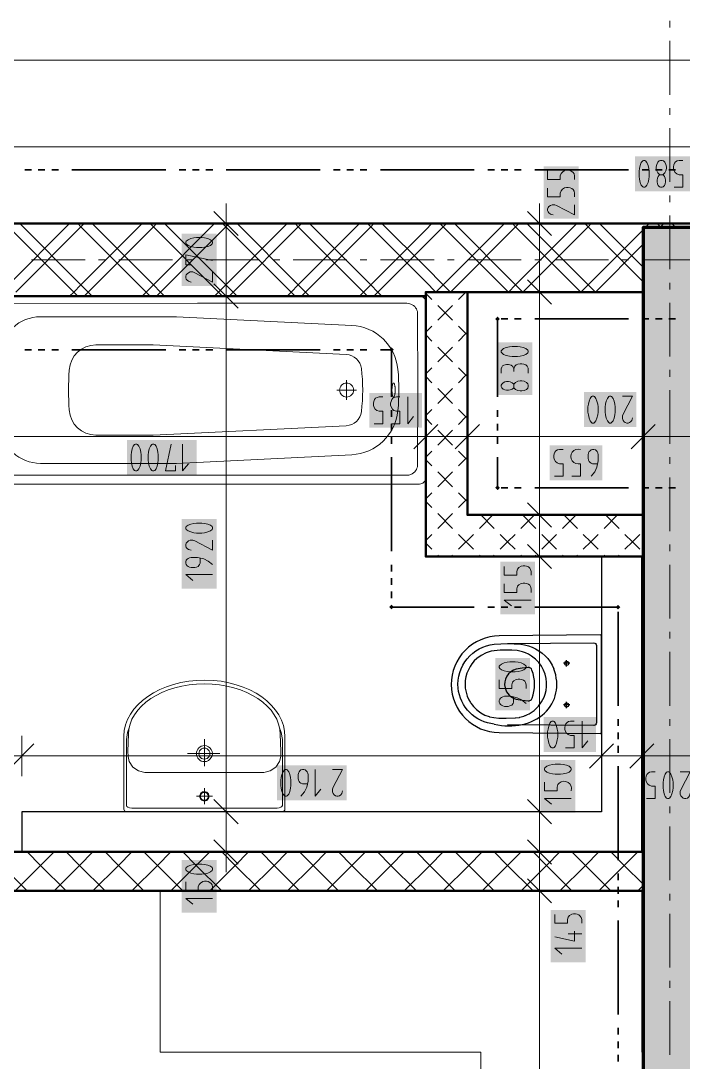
# Model space of a CAD drawing. Header units: millimetres. Extents: x 0 to 594, y 0 to 420.
# Drawn here: x 326.07 to 351.37, y 196.32 to 236.06 of the extents above; entities that cross this region are included whole.
import ezdxf

# ---------------------------------------------------------------- set-up
doc = ezdxf.new("R2010")
doc.units = ezdxf.units.MM
doc.header["$LTSCALE"] = 8
for name, color, linetype in [('PDF_Instalacni prizdivka do 1m', 7, 'Continuous'), ('PDF_Koty delkove', 7, 'Continuous'), ('PDF_Kuchyne', 7, 'Continuous'), ('PDF_Osy hlavni', 7, 'Continuous'), ('PDF_Pozarni useky', 7, 'Continuous'), ('PDF_Pricky CP', 7, 'Continuous'), ('PDF_Pricky zdene', 7, 'Continuous'), ('PDF_Sanita', 7, 'Continuous'), ('PDF_Steny akusticke', 7, 'Continuous'), ('PDF_Steny obvodove nosne', 7, 'Continuous')]:
    doc.layers.add(name, color=color, linetype=linetype)

msp = doc.modelspace()

# ---------------------------------------------------------------- linework, layer by layer
at = {"layer": 'PDF_Instalacni prizdivka do 1m', "lineweight": 25}
msp.add_lwpolyline([(326.109, 204.34), (349.786, 204.34), (349.786, 204.34), (349.786, 215.615), (348.249, 215.615), (348.249, 205.878), (326.109, 205.878)], close=True, dxfattribs=at)
at = {"layer": 'PDF_Koty delkove', "lineweight": 18}
for points in [[(510.402, 234.562), (490.697, 234.562), (470.838, 234.562), (469.351, 234.562), (157.447, 234.562)], [(544.944, 231.246), (533.362, 231.246), (510.402, 231.246), (501.792, 231.246), (492.153, 231.246), (492.136, 231.246), (487.237, 231.246), (481.087, 231.246), (470.838, 231.246), (469.351, 231.246), (434.86, 231.246), (428.813, 231.246), (416.513, 231.246), (405.084, 231.246), (397.192, 231.246), (389.71, 231.246), (312.015, 231.246), (304.533, 231.246), (293.412, 231.246), (290.798, 231.246), (281.778, 231.246)], [(350.615, 230.716), (350.56, 230.734), (350.506, 230.734), (350.451, 230.716), (350.396, 230.665), (350.356, 230.579), (350.342, 230.494)], [(350.342, 230.494), (350.342, 230.425), (350.356, 230.34), (350.396, 230.255), (350.451, 230.204), (350.478, 230.186), (350.588, 230.186), (350.615, 230.204), (350.67, 230.255), (350.712, 230.34), (350.725, 230.425), (350.725, 230.494), (350.712, 230.579), (350.67, 230.665), (350.615, 230.716)], [(351.026, 229.709), (351.355, 229.709), (351.355, 230.186), (351.217, 230.186), (351.122, 230.221), (351.067, 230.272), (351.013, 230.358), (350.999, 230.425), (350.999, 230.494), (351.013, 230.563), (351.04, 230.63), (351.081, 230.681), (351.135, 230.716), (351.217, 230.734), (351.355, 230.734)], [(346.192, 230.331), (346.192, 230.002), (346.67, 230.002), (346.67, 230.139), (346.705, 230.234), (346.756, 230.289), (346.841, 230.344), (346.909, 230.358), (346.977, 230.358), (347.046, 230.344), (347.114, 230.317), (347.165, 230.276), (347.2, 230.221), (347.217, 230.139), (347.217, 230.002)], [(350.588, 230.186), (350.615, 230.169), (350.657, 230.118), (350.684, 230.05), (350.698, 229.981), (350.698, 229.913), (350.684, 229.845), (350.657, 229.776), (350.601, 229.725), (350.56, 229.709), (350.506, 229.709), (350.465, 229.725), (350.41, 229.776), (350.383, 229.845), (350.369, 229.913), (350.369, 229.981), (350.383, 230.05), (350.41, 230.118), (350.451, 230.169), (350.478, 230.186)], [(346.192, 229.673), (346.192, 229.345), (346.67, 229.345), (346.67, 229.482), (346.705, 229.577), (346.756, 229.632), (346.841, 229.687), (346.909, 229.701), (346.977, 229.701), (347.046, 229.687), (347.114, 229.66), (347.165, 229.618), (347.2, 229.564), (347.217, 229.482), (347.217, 229.345)], [(333.907, 228.325), (333.907, 229.094)], [(345.88, 228.325), (345.88, 229.094)], [(347.217, 229.044), (347.217, 228.66), (346.534, 229.016), (346.465, 229.044), (346.362, 229.044), (346.295, 229.016), (346.243, 228.975), (346.209, 228.934), (346.192, 228.879), (346.192, 228.825), (346.209, 228.77), (346.243, 228.729), (346.295, 228.688), (346.396, 228.66)], [(334.369, 227.864), (333.446, 228.786)], [(346.341, 227.864), (345.419, 228.786)], [(334.676, 228.325), (333.907, 228.325), (333.139, 228.325)], [(333.907, 204.34), (333.907, 205.878), (333.907, 225.557), (333.907, 228.325)], [(346.649, 228.325), (345.88, 228.325), (345.111, 228.325)], [(345.88, 160.974), (345.88, 202.854), (345.88, 204.34), (345.88, 205.878), (345.88, 215.615), (345.88, 217.204), (345.88, 225.711), (345.88, 228.325)], [(332.984, 227.79), (332.779, 227.79), (332.677, 227.776), (332.558, 227.749), (332.455, 227.708), (332.386, 227.654), (332.37, 227.626), (332.37, 227.572), (332.386, 227.544), (332.455, 227.49), (332.558, 227.448), (332.677, 227.421), (332.779, 227.407), (332.984, 227.407), (333.086, 227.421), (333.206, 227.448), (333.309, 227.49), (333.378, 227.544), (333.395, 227.572), (333.395, 227.626), (333.378, 227.654), (333.309, 227.708), (333.206, 227.749), (333.086, 227.776), (332.984, 227.79)], [(332.574, 226.75), (332.37, 226.75), (332.37, 227.133), (333.395, 226.915)], [(333.395, 226.476), (333.395, 226.092), (332.711, 226.449), (332.643, 226.476), (332.54, 226.476), (332.472, 226.449), (332.421, 226.408), (332.386, 226.367), (332.37, 226.312), (332.37, 226.258), (332.386, 226.203), (332.421, 226.161), (332.472, 226.12), (332.574, 226.092)], [(346.341, 225.25), (345.419, 226.172)], [(334.369, 225.096), (333.446, 226.019)], [(334.676, 225.557), (333.907, 225.557), (333.139, 225.557)], [(346.649, 225.711), (345.88, 225.711), (345.111, 225.711)], [(345.036, 223.633), (344.831, 223.633), (344.729, 223.619), (344.61, 223.592), (344.507, 223.551), (344.438, 223.496), (344.422, 223.468), (344.422, 223.414), (344.438, 223.386), (344.507, 223.332), (344.61, 223.291), (344.729, 223.263), (344.831, 223.249), (345.036, 223.249), (345.138, 223.263), (345.258, 223.291), (345.361, 223.332), (345.43, 223.386), (345.447, 223.414), (345.447, 223.468)], [(345.447, 223.468), (345.43, 223.496), (345.361, 223.551), (345.258, 223.592), (345.138, 223.619), (345.036, 223.633)], [(345.447, 222.62), (345.447, 222.811), (345.412, 222.88), (345.361, 222.935), (345.276, 222.962), (345.207, 222.976), (345.138, 222.976), (345.053, 222.962), (344.986, 222.935), (344.934, 222.88), (344.9, 222.784)], [(344.422, 222.62), (344.422, 222.784), (344.438, 222.839), (344.473, 222.894), (344.524, 222.921), (344.626, 222.949), (344.695, 222.949), (344.797, 222.921), (344.866, 222.866), (344.9, 222.784), (344.9, 222.675)], [(344.438, 222.059), (344.422, 222.1), (344.422, 222.154), (344.438, 222.195), (344.49, 222.25), (344.558, 222.278), (344.626, 222.292), (344.695, 222.292), (344.763, 222.278), (344.831, 222.25), (344.882, 222.209), (344.9, 222.182)], [(344.9, 222.072), (344.882, 222.045), (344.831, 222.004), (344.763, 221.977), (344.695, 221.963), (344.626, 221.963), (344.558, 221.977), (344.49, 222.004), (344.438, 222.059)], [(339.538, 221.467), (339.552, 221.535), (339.579, 221.603), (339.62, 221.654), (339.674, 221.689), (339.756, 221.706), (339.894, 221.706)], [(339.565, 220.681), (339.894, 220.681), (339.894, 221.159), (339.756, 221.159), (339.661, 221.194), (339.606, 221.245), (339.552, 221.33), (339.538, 221.398), (339.538, 221.467)], [(340.222, 220.681), (340.551, 220.681), (340.551, 221.159), (340.413, 221.159), (340.318, 221.194), (340.263, 221.245), (340.209, 221.33), (340.195, 221.398), (340.195, 221.467), (340.209, 221.535), (340.236, 221.603), (340.277, 221.654), (340.331, 221.689), (340.413, 221.706), (340.551, 221.706)], [(340.852, 221.706), (340.852, 220.681), (341.07, 220.954)], [(348.389, 221.325), (348.389, 221.12), (348.403, 221.018), (348.43, 220.899), (348.472, 220.796), (348.526, 220.727), (348.554, 220.711), (348.608, 220.711), (348.636, 220.727), (348.69, 220.796), (348.731, 220.899), (348.759, 221.018), (348.773, 221.12), (348.773, 221.325), (348.759, 221.427), (348.731, 221.547), (348.69, 221.65), (348.636, 221.719), (348.608, 221.736), (348.554, 221.736), (348.526, 221.719), (348.472, 221.65), (348.43, 221.547)], [(348.43, 221.547), (348.403, 221.427), (348.389, 221.325)], [(349.046, 221.736), (349.43, 221.736), (349.074, 221.052), (349.046, 220.984), (349.046, 220.881), (349.074, 220.813), (349.115, 220.762), (349.156, 220.727), (349.211, 220.711), (349.265, 220.711), (349.32, 220.727), (349.361, 220.762), (349.402, 220.813), (349.43, 220.915)], [(341.996, 220.655), (341.074, 219.732)], [(341.535, 220.962), (341.535, 220.193), (341.535, 219.425)], [(343.585, 220.655), (342.662, 219.732)], [(343.124, 220.962), (343.124, 220.193), (343.124, 219.425)], [(350.299, 220.655), (349.376, 219.732)], [(349.837, 220.962), (349.837, 220.193), (349.837, 219.425)], [(386.942, 220.193), (383.497, 220.193), (377.615, 220.193), (377.612, 220.193), (375.857, 220.193), (371.028, 220.193), (360.19, 220.193), (358.601, 220.193), (351.888, 220.193), (349.837, 220.193), (343.124, 220.193), (341.535, 220.193), (324.11, 220.193), (314.783, 220.193), (313.655, 220.193)], [(330.621, 219.72), (330.58, 219.822), (330.526, 219.891), (330.498, 219.908), (330.444, 219.908), (330.416, 219.891), (330.361, 219.822), (330.32, 219.72), (330.293, 219.6), (330.279, 219.497)], [(331.977, 219.087), (331.977, 218.883), (331.593, 218.883), (331.812, 219.908)], [(332.25, 219.908), (332.25, 218.883), (332.469, 219.156)], [(330.279, 219.497), (330.279, 219.292), (330.293, 219.191), (330.32, 219.071), (330.361, 218.968), (330.416, 218.9), (330.444, 218.883), (330.498, 218.883), (330.526, 218.9), (330.58, 218.968), (330.621, 219.071), (330.649, 219.191), (330.663, 219.292), (330.663, 219.497), (330.649, 219.6), (330.621, 219.72)], [(346.454, 218.683), (346.783, 218.683), (346.783, 219.16), (346.646, 219.16), (346.551, 219.195), (346.496, 219.246), (346.441, 219.331), (346.427, 219.399), (346.427, 219.468), (346.441, 219.536), (346.468, 219.604), (346.51, 219.655), (346.564, 219.69), (346.646, 219.707), (346.783, 219.707)], [(348.097, 219.16), (347.906, 219.16), (347.851, 219.178), (347.81, 219.211), (347.783, 219.246), (347.755, 219.296), (347.741, 219.365), (347.741, 219.501), (347.755, 219.57), (347.783, 219.621), (347.81, 219.655), (347.851, 219.69), (347.906, 219.707), (347.96, 219.707), (348.015, 219.69), (348.056, 219.655), (348.083, 219.621), (348.111, 219.57), (348.125, 219.501), (348.125, 219.263), (348.07, 219.024), (347.988, 218.853), (347.851, 218.683)], [(346.341, 216.742), (345.419, 217.665)], [(346.649, 217.204), (345.88, 217.204), (345.111, 217.204)], [(332.984, 216.895), (332.779, 216.895), (332.677, 216.881), (332.558, 216.854), (332.455, 216.813), (332.386, 216.759), (332.37, 216.731), (332.37, 216.677), (332.386, 216.649), (332.455, 216.594), (332.558, 216.553)], [(332.558, 216.553), (332.677, 216.525), (332.779, 216.511), (332.984, 216.511), (333.086, 216.525), (333.206, 216.553), (333.309, 216.594), (333.378, 216.649), (333.395, 216.677), (333.395, 216.731), (333.378, 216.759), (333.309, 216.813), (333.206, 216.854), (333.086, 216.881), (332.984, 216.895)], [(333.395, 216.238), (333.395, 215.854), (332.711, 216.211), (332.643, 216.238), (332.54, 216.238), (332.472, 216.211), (332.421, 216.17), (332.386, 216.129), (332.37, 216.074), (332.37, 216.019), (332.386, 215.964), (332.421, 215.923), (332.472, 215.882), (332.574, 215.854)], [(346.341, 215.154), (345.419, 216.076)], [(333.395, 215.307), (333.224, 215.445), (333.053, 215.527), (332.814, 215.581), (332.574, 215.581), (332.506, 215.567), (332.455, 215.54), (332.421, 215.513), (332.386, 215.472), (332.37, 215.417), (332.37, 215.362), (332.386, 215.307), (332.421, 215.266), (332.455, 215.239), (332.506, 215.211), (332.574, 215.197), (332.711, 215.197), (332.779, 215.211), (332.848, 215.239), (332.899, 215.307), (332.916, 215.362), (332.916, 215.554)], [(346.649, 215.615), (345.88, 215.615), (345.111, 215.615)], [(344.533, 215.233), (344.533, 214.905), (345.011, 214.905), (345.011, 215.042), (345.046, 215.137), (345.097, 215.192), (345.182, 215.246), (345.25, 215.26), (345.319, 215.26), (345.387, 215.246), (345.455, 215.219), (345.506, 215.178), (345.541, 215.124), (345.558, 215.042), (345.558, 214.905)], [(333.395, 214.924), (332.37, 214.924), (332.643, 214.705)], [(344.533, 214.576), (344.533, 214.247), (345.011, 214.247), (345.011, 214.385), (345.046, 214.48), (345.097, 214.535), (345.182, 214.589)], [(345.182, 214.589), (345.25, 214.603), (345.319, 214.603), (345.387, 214.589), (345.455, 214.562), (345.506, 214.521), (345.541, 214.467), (345.558, 214.385), (345.558, 214.247)], [(345.558, 213.946), (344.533, 213.946), (344.806, 213.728)], [(344.342, 210.911), (344.342, 210.583), (344.82, 210.583), (344.82, 210.72), (344.855, 210.815), (344.906, 210.87), (344.991, 210.924), (345.059, 210.938), (345.128, 210.938), (345.196, 210.924), (345.264, 210.897), (345.315, 210.856), (345.35, 210.802), (345.367, 210.72), (345.367, 210.583)], [(345.367, 210.008), (345.196, 210.145), (345.025, 210.227), (344.786, 210.281), (344.546, 210.281), (344.479, 210.267), (344.427, 210.24), (344.394, 210.213), (344.359, 210.172), (344.342, 210.117), (344.342, 210.063), (344.359, 210.008), (344.394, 209.967), (344.427, 209.939), (344.479, 209.912), (344.546, 209.898), (344.684, 209.898), (344.751, 209.912)], [(344.751, 209.912), (344.82, 209.939), (344.871, 210.008), (344.889, 210.063), (344.889, 210.254)], [(346.192, 208.925), (346.192, 208.72), (346.206, 208.618), (346.233, 208.499), (346.274, 208.396), (346.328, 208.327), (346.356, 208.311), (346.41, 208.311), (346.438, 208.327), (346.492, 208.396), (346.533, 208.499), (346.561, 208.618), (346.575, 208.72), (346.575, 208.925), (346.561, 209.027), (346.533, 209.147), (346.492, 209.25), (346.438, 209.319), (346.41, 209.336), (346.356, 209.336), (346.328, 209.319), (346.274, 209.25)], [(346.274, 209.25), (346.233, 209.147), (346.206, 209.027), (346.192, 208.925)], [(346.876, 208.311), (347.204, 208.311), (347.204, 208.789), (347.067, 208.789), (346.972, 208.823), (346.917, 208.875), (346.863, 208.96), (346.849, 209.027), (346.849, 209.096), (346.863, 209.165), (346.89, 209.232), (346.931, 209.284), (346.985, 209.319), (347.067, 209.336), (347.204, 209.336)], [(347.506, 209.336), (347.506, 208.311), (347.724, 208.584)], [(326.109, 208.773), (326.109, 208.004), (326.109, 207.235)], [(348.249, 208.773), (348.249, 208.004), (348.249, 207.235)], [(349.786, 208.773), (349.786, 208.004), (349.786, 207.235)], [(326.57, 208.465), (325.648, 207.543)], [(348.71, 208.465), (347.787, 207.543)], [(350.247, 208.465), (349.325, 207.543)], [(386.942, 208.004), (378.844, 208.004), (375.616, 208.004), (373.26, 208.004), (353.579, 208.004), (351.888, 208.004), (349.786, 208.004), (348.249, 208.004), (326.109, 208.004), (314.783, 208.004), (313.655, 208.004)], [(336.343, 206.654), (336.371, 206.774), (336.385, 206.875), (336.385, 207.08), (336.371, 207.183), (336.343, 207.303), (336.302, 207.405), (336.248, 207.474), (336.22, 207.491), (336.166, 207.491), (336.138, 207.474), (336.083, 207.405), (336.042, 207.303), (336.015, 207.183), (336.001, 207.08)], [(337.014, 206.944), (336.823, 206.944), (336.768, 206.961), (336.726, 206.995), (336.699, 207.03), (336.672, 207.08), (336.658, 207.149), (336.658, 207.285), (336.672, 207.354), (336.699, 207.405), (336.726, 207.439), (336.768, 207.474), (336.823, 207.491), (336.877, 207.491), (336.932, 207.474), (336.973, 207.439), (337, 207.405), (337.028, 207.354), (337.042, 207.285), (337.042, 207.047), (336.987, 206.808), (336.905, 206.637), (336.768, 206.466)], [(337.315, 207.491), (337.315, 206.466), (337.534, 206.739)], [(337.972, 207.491), (338.356, 207.491), (338, 206.808), (337.972, 206.739), (337.972, 206.637), (338, 206.569), (338.041, 206.518), (338.082, 206.483), (338.137, 206.466), (338.191, 206.466), (338.246, 206.483), (338.287, 206.518), (338.328, 206.569), (338.356, 206.67)], [(336.001, 207.08), (336.001, 206.875), (336.015, 206.774), (336.042, 206.654), (336.083, 206.551), (336.138, 206.483), (336.166, 206.466), (336.22, 206.466), (336.248, 206.483), (336.302, 206.551), (336.343, 206.654)], [(350.298, 206.377), (350.298, 206.855), (350.161, 206.855), (350.066, 206.89), (350.011, 206.941), (349.956, 207.026), (349.943, 207.094), (349.943, 207.162), (349.956, 207.231), (349.984, 207.299), (350.025, 207.35), (350.079, 207.385), (350.161, 207.402), (350.298, 207.402)], [(351.257, 207.402), (351.64, 207.402), (351.284, 206.718), (351.257, 206.65), (351.257, 206.547), (351.284, 206.48), (351.325, 206.428), (351.366, 206.393), (351.421, 206.377), (351.475, 206.377), (351.53, 206.393), (351.571, 206.428), (351.612, 206.48), (351.64, 206.581)], [(334.369, 205.416), (333.446, 206.339)], [(346.341, 205.416), (345.419, 206.339)], [(347.096, 206.377), (346.071, 206.377), (346.344, 206.159)], [(349.97, 206.377), (350.298, 206.377)], [(334.676, 205.878), (333.907, 205.878), (333.139, 205.878)], [(346.649, 205.878), (345.88, 205.878), (345.111, 205.878)], [(334.369, 203.879), (333.446, 204.801)], [(346.341, 203.879), (345.419, 204.801)], [(334.676, 204.34), (333.907, 204.34), (333.139, 204.34)], [(333.907, 204.34), (333.907, 203.571)], [(346.649, 204.34), (345.88, 204.34), (345.111, 204.34)], [(332.984, 203.879), (332.779, 203.879), (332.677, 203.865), (332.558, 203.838), (332.455, 203.797), (332.386, 203.743), (332.37, 203.715), (332.37, 203.661), (332.386, 203.633), (332.455, 203.579), (332.558, 203.537), (332.677, 203.51), (332.779, 203.496), (332.984, 203.496), (333.086, 203.51), (333.206, 203.537), (333.309, 203.579), (333.378, 203.633), (333.395, 203.661), (333.395, 203.715), (333.378, 203.743)], [(333.378, 203.743), (333.309, 203.797), (333.206, 203.838), (333.086, 203.865), (332.984, 203.879)], [(332.37, 203.195), (332.37, 202.866), (332.848, 202.866), (332.848, 203.004), (332.882, 203.099), (332.934, 203.154), (333.019, 203.208), (333.086, 203.222), (333.155, 203.222), (333.224, 203.208), (333.291, 203.181), (333.343, 203.14), (333.378, 203.086), (333.395, 203.004), (333.395, 202.866)], [(346.341, 202.393), (345.419, 203.315)], [(346.649, 202.854), (345.88, 202.854), (345.111, 202.854)], [(333.395, 202.565), (332.37, 202.565), (332.643, 202.347)], [(346.467, 201.951), (346.467, 201.623), (346.944, 201.623), (346.944, 201.76), (346.979, 201.855), (347.03, 201.91), (347.115, 201.964), (347.183, 201.978), (347.252, 201.978), (347.32, 201.964), (347.388, 201.937), (347.439, 201.896), (347.474, 201.842), (347.492, 201.76), (347.492, 201.623)], [(347.218, 201.321), (347.218, 200.938), (346.467, 201.103)], [(347.492, 201.212), (346.979, 201.212)], [(347.492, 200.664), (346.467, 200.664), (346.739, 200.446)]]:
    msp.add_lwpolyline(points, dxfattribs=at)
for points in [[(349.685, 230.323), (349.685, 230.118), (349.699, 230.016), (349.726, 229.896), (349.767, 229.794), (349.821, 229.725), (349.849, 229.709), (349.903, 229.709), (349.931, 229.725), (349.985, 229.794), (350.027, 229.896), (350.054, 230.016), (350.068, 230.118), (350.068, 230.323), (350.054, 230.425), (350.027, 230.545), (349.985, 230.648), (349.931, 230.716), (349.903, 230.734), (349.849, 230.734), (349.821, 230.716), (349.767, 230.648), (349.726, 230.545), (349.699, 230.425)], [(345.207, 222.319), (345.138, 222.319), (345.053, 222.305), (344.968, 222.264), (344.917, 222.209), (344.9, 222.182), (344.9, 222.072), (344.917, 222.045), (344.968, 221.99), (345.053, 221.949), (345.138, 221.935), (345.207, 221.935), (345.292, 221.949), (345.378, 221.99), (345.43, 222.045), (345.447, 222.1), (345.447, 222.154), (345.43, 222.209), (345.378, 222.264), (345.292, 222.305)], [(347.732, 221.325), (347.732, 221.12), (347.746, 221.018), (347.773, 220.899), (347.814, 220.796), (347.869, 220.727), (347.897, 220.711), (347.951, 220.711), (347.979, 220.727), (348.033, 220.796), (348.074, 220.899), (348.102, 221.018), (348.116, 221.12), (348.116, 221.325), (348.102, 221.427), (348.074, 221.547), (348.033, 221.65), (347.979, 221.719), (347.951, 221.736), (347.897, 221.736), (347.869, 221.719), (347.814, 221.65), (347.773, 221.547), (347.746, 221.427)], [(330.936, 219.497), (330.936, 219.292), (330.95, 219.191), (330.977, 219.071), (331.018, 218.968), (331.073, 218.9), (331.101, 218.883), (331.155, 218.883), (331.183, 218.9), (331.237, 218.968), (331.278, 219.071), (331.306, 219.191), (331.32, 219.292), (331.32, 219.497), (331.306, 219.6), (331.278, 219.72), (331.237, 219.822), (331.183, 219.891), (331.155, 219.908), (331.101, 219.908), (331.073, 219.891), (331.018, 219.822), (330.977, 219.72), (330.95, 219.6)], [(344.956, 211.595), (344.751, 211.595), (344.65, 211.581), (344.53, 211.554), (344.427, 211.513), (344.359, 211.459), (344.342, 211.431), (344.342, 211.377), (344.359, 211.349), (344.427, 211.295), (344.53, 211.254), (344.65, 211.226), (344.751, 211.212), (344.956, 211.212), (345.059, 211.226), (345.179, 211.254), (345.281, 211.295), (345.35, 211.349), (345.367, 211.377), (345.367, 211.431), (345.35, 211.459), (345.281, 211.513), (345.179, 211.554), (345.059, 211.581)], [(346.685, 207.691), (346.48, 207.691), (346.379, 207.678), (346.259, 207.65), (346.156, 207.609), (346.088, 207.555), (346.071, 207.527), (346.071, 207.473), (346.088, 207.445), (346.156, 207.391), (346.259, 207.35), (346.379, 207.322), (346.48, 207.308), (346.685, 207.308), (346.788, 207.322), (346.908, 207.35), (347.01, 207.391), (347.079, 207.445), (347.096, 207.473), (347.096, 207.527), (347.079, 207.555), (347.01, 207.609), (346.908, 207.65), (346.788, 207.678)], [(350.6, 206.991), (350.6, 206.786), (350.614, 206.685), (350.641, 206.565), (350.682, 206.462), (350.736, 206.393), (350.764, 206.377), (350.818, 206.377), (350.846, 206.393), (350.9, 206.462), (350.941, 206.565), (350.969, 206.685), (350.983, 206.786), (350.983, 206.991), (350.969, 207.094), (350.941, 207.213), (350.9, 207.316), (350.846, 207.385), (350.818, 207.402), (350.764, 207.402), (350.736, 207.385), (350.682, 207.316), (350.641, 207.213), (350.614, 207.094)]]:
    msp.add_lwpolyline(points, close=True, dxfattribs=at)
for points in [[(347.112, 218.683), (347.44, 218.683), (347.44, 219.16, -1.306892), (347.44, 219.707)], [(346.071, 207.007), (346.071, 206.679), (346.549, 206.679), (346.549, 206.816), (346.584, 206.911), (346.635, 206.966, -0.753191), (347.096, 206.679)]]:
    msp.add_lwpolyline(points, format="xyb", dxfattribs=at)
at = {"layer": 'PDF_Koty delkove', "color": 7, "lineweight": 18, "true_color": 0xffffff, "transparency": 33554559}
for points in [[(347.371, 228.506), (347.371, 230.511), (346.038, 228.506), (346.038, 230.511)], [(352.193, 230.887), (349.531, 230.887), (352.193, 229.555), (349.531, 229.555)], [(333.549, 225.939), (333.549, 227.944), (332.216, 225.939), (332.216, 227.944)], [(345.601, 221.781), (345.601, 223.786), (344.268, 221.781), (344.268, 223.786)], [(341.389, 221.86), (339.384, 221.86), (341.389, 220.528), (339.384, 220.528)], [(349.584, 221.89), (347.579, 221.89), (349.584, 220.557), (347.579, 220.557)], [(332.788, 220.062), (330.126, 220.062), (332.788, 218.73), (330.126, 218.73)], [(348.279, 219.861), (346.274, 219.861), (348.279, 218.529), (346.274, 218.529)], [(333.549, 214.387), (333.549, 217.048), (332.216, 214.387), (332.216, 217.048)], [(345.712, 213.409), (345.712, 215.414), (344.38, 213.409), (344.38, 215.414)], [(345.521, 209.744), (345.521, 211.749), (344.189, 209.744), (344.189, 211.749)], [(348.043, 209.49), (346.038, 209.49), (348.043, 208.157), (346.038, 208.157)], [(338.51, 207.645), (335.848, 207.645), (338.51, 206.313), (335.848, 206.313)], [(347.25, 205.84), (347.25, 207.845), (345.918, 205.84), (345.918, 207.845)], [(351.794, 207.556), (349.789, 207.556), (351.794, 206.223), (349.789, 206.223)], [(333.549, 202.028), (333.549, 204.033), (332.216, 202.028), (332.216, 204.033)], [(347.645, 200.127), (347.645, 202.132), (346.313, 200.127), (346.313, 202.132)]]:
    msp.add_solid(points, dxfattribs=at)
at = {"layer": 'PDF_Kuchyne', "lineweight": 13}
msp.add_lwpolyline([(349.786, 178.254), (337.486, 178.254), (337.486, 184.404), (343.636, 184.404), (343.636, 196.704), (331.388, 196.704), (331.388, 202.854), (349.786, 202.854), (349.786, 196.704)], dxfattribs=at)
at = {"layer": 'PDF_Osy hlavni', "lineweight": 18}
for points in [[(350.862, 235.805), (350.862, 236.061)], [(350.862, 233.242), (350.862, 235.292)], [(350.862, 232.474), (350.862, 232.73)], [(350.862, 229.911), (350.862, 231.961)], [(350.862, 229.142), (350.862, 229.399)], [(350.862, 226.58), (350.862, 228.63)], [(328.529, 226.941), (326.479, 226.941)], [(329.297, 226.941), (329.041, 226.941)], [(331.86, 226.941), (329.81, 226.941)], [(332.628, 226.941), (332.372, 226.941)], [(335.191, 226.941), (333.141, 226.941)], [(335.96, 226.941), (335.703, 226.941)], [(338.522, 226.941), (336.472, 226.941)], [(339.291, 226.941), (339.035, 226.941)], [(341.853, 226.941), (339.803, 226.941)], [(342.622, 226.941), (342.366, 226.941)], [(345.185, 226.941), (343.135, 226.941)], [(345.953, 226.941), (345.697, 226.941)], [(348.516, 226.941), (346.466, 226.941)], [(349.285, 226.941), (349.028, 226.941)], [(351.847, 226.941), (349.797, 226.941)], [(350.862, 225.811), (350.862, 226.068)], [(350.862, 223.249), (350.862, 225.299)], [(350.862, 222.48), (350.862, 222.736)], [(350.862, 219.918), (350.862, 221.968)], [(350.862, 219.149), (350.862, 219.405)], [(350.862, 216.586), (350.862, 218.636)], [(350.862, 215.818), (350.862, 216.074)], [(350.862, 213.255), (350.862, 215.305)], [(350.862, 212.486), (350.862, 212.743)], [(350.862, 209.924), (350.862, 211.974)], [(350.862, 209.155), (350.862, 209.411)], [(350.862, 206.593), (350.862, 208.643)], [(350.862, 205.824), (350.862, 206.08)], [(350.862, 203.261), (350.862, 205.311)], [(350.862, 202.493), (350.862, 202.749)], [(350.862, 199.93), (350.862, 201.98)], [(350.862, 199.161), (350.862, 199.418)], [(350.862, 196.599), (350.862, 198.649)]]:
    msp.add_lwpolyline(points, dxfattribs=at)
at = {"layer": 'PDF_Pozarni useky', "lineweight": 35}
for points in [[(326.479, 230.375), (326.222, 230.375)], [(326.991, 230.375), (326.735, 230.375)], [(327.504, 230.375), (327.247, 230.375)], [(331.603, 230.375), (328.016, 230.375)], [(332.372, 230.375), (332.116, 230.375)], [(332.885, 230.375), (332.628, 230.375)], [(333.397, 230.375), (333.141, 230.375)], [(337.497, 230.375), (333.91, 230.375)], [(338.266, 230.375), (338.01, 230.375)], [(338.778, 230.375), (338.522, 230.375)], [(339.291, 230.375), (339.035, 230.375)], [(343.391, 230.375), (339.803, 230.375)], [(344.16, 230.375), (343.903, 230.375)], [(344.672, 230.375), (344.416, 230.375)], [(345.185, 230.375), (344.928, 230.375)], [(349.285, 230.375), (345.697, 230.375)], [(350.053, 230.375), (349.797, 230.375)], [(350.566, 230.375), (350.31, 230.375)], [(351.078, 230.375), (350.822, 230.375)], [(344.277, 221.711), (344.277, 224.686)], [(344.672, 224.686), (344.416, 224.686)], [(345.185, 224.686), (344.928, 224.686)], [(349.285, 224.686), (345.697, 224.686)], [(350.053, 224.686), (349.797, 224.686)], [(350.566, 224.686), (350.31, 224.686)], [(351.078, 224.686), (350.822, 224.686)], [(326.479, 223.507), (326.222, 223.507)], [(326.991, 223.507), (326.735, 223.507)], [(327.504, 223.507), (327.247, 223.507)], [(331.603, 223.507), (328.016, 223.507)], [(332.372, 223.507), (332.116, 223.507)], [(332.885, 223.507), (332.628, 223.507)], [(333.397, 223.507), (333.141, 223.507)], [(337.497, 223.507), (333.91, 223.507)], [(338.266, 223.507), (338.01, 223.507)], [(338.778, 223.507), (338.522, 223.507)], [(339.291, 223.507), (339.035, 223.507)], [(340.227, 223.507), (339.803, 223.507)], [(340.227, 221.711), (340.227, 223.507)], [(340.227, 220.943), (340.227, 221.199)], [(344.277, 220.943), (344.277, 221.199)], [(340.227, 220.43), (340.227, 220.686)], [(344.277, 220.43), (344.277, 220.686)], [(340.227, 219.918), (340.227, 220.174)], [(344.277, 219.918), (344.277, 220.174)], [(340.227, 215.818), (340.227, 219.405)], [(344.277, 218.239), (344.277, 219.405)], [(344.672, 218.239), (344.416, 218.239)], [(345.185, 218.239), (344.928, 218.239)], [(349.285, 218.239), (345.697, 218.239)], [(350.053, 218.239), (349.797, 218.239)], [(350.566, 218.239), (350.31, 218.239)], [(351.078, 218.239), (350.822, 218.239)], [(340.227, 215.049), (340.227, 215.305)], [(340.227, 214.536), (340.227, 214.793)], [(340.227, 214.024), (340.227, 214.28)], [(343.391, 213.688), (340.227, 213.688)], [(344.16, 213.688), (343.903, 213.688)], [(344.672, 213.688), (344.416, 213.688)], [(345.185, 213.688), (344.928, 213.688)], [(348.879, 213.688), (345.697, 213.688)], [(348.879, 209.924), (348.879, 213.511)], [(348.879, 209.155), (348.879, 209.411)], [(348.879, 208.643), (348.879, 208.899)], [(348.879, 208.13), (348.879, 208.386)], [(348.879, 204.03), (348.879, 207.618)], [(348.879, 203.261), (348.879, 203.518)], [(348.879, 202.749), (348.879, 203.005)], [(348.879, 202.236), (348.879, 202.493)], [(348.879, 198.137), (348.879, 201.724)], [(348.879, 197.368), (348.879, 197.624)], [(348.879, 196.855), (348.879, 197.112)], [(348.879, 196.343), (348.879, 196.599)]]:
    msp.add_lwpolyline(points, dxfattribs=at)
at = {"layer": 'PDF_Pozarni useky', "lineweight": 35, "transparency": 33554559}
for points in [[(344.366, 224.686), (344.277, 224.596), (344.277, 224.776), (344.187, 224.686)], [(344.277, 224.596), (344.187, 224.686), (344.366, 224.686), (344.277, 224.776)], [(340.227, 223.418), (340.137, 223.507), (340.317, 223.507), (340.227, 223.597)], [(340.317, 223.507), (340.227, 223.418), (340.227, 223.597), (340.137, 223.507)], [(344.366, 218.239), (344.277, 218.149), (344.277, 218.329), (344.187, 218.239)], [(344.277, 218.149), (344.187, 218.239), (344.366, 218.239), (344.277, 218.329)], [(340.317, 213.688), (340.227, 213.598), (340.227, 213.778), (340.137, 213.688)], [(340.227, 213.598), (340.137, 213.688), (340.317, 213.688), (340.227, 213.778)], [(348.879, 213.598), (348.789, 213.688), (348.969, 213.688), (348.879, 213.778)], [(348.969, 213.688), (348.879, 213.598), (348.879, 213.778), (348.789, 213.688)]]:
    msp.add_solid(points, dxfattribs=at)
at = {"layer": 'PDF_Pricky CP', "lineweight": 50}
msp.add_lwpolyline([(343.124, 215.615), (349.786, 215.615), (349.837, 215.615), (349.837, 217.204), (343.124, 217.204), (343.124, 225.711), (341.535, 225.711), (341.535, 225.557), (341.535, 215.615), (343.124, 215.615)], dxfattribs=at)
at = {"layer": 'PDF_Pricky CP', "lineweight": 9}
for points in [[(341.768, 225.427), (341.535, 225.66)], [(343.072, 225.711), (342.788, 225.427)], [(343.124, 225.66), (343.072, 225.711)], [(342.562, 224.632), (341.994, 225.201)], [(342.562, 225.201), (341.994, 224.632)], [(341.535, 224.174), (341.768, 224.407)], [(343.124, 224.071), (343.072, 224.122), (342.788, 224.407)], [(343.072, 224.122), (343.124, 224.174)], [(341.768, 223.838), (341.535, 224.071)], [(343.072, 224.122), (342.788, 223.838)], [(342.562, 223.044), (341.994, 223.612)], [(342.562, 223.612), (341.994, 223.044)], [(341.535, 222.585), (341.768, 222.818)], [(343.124, 222.482), (343.072, 222.534), (342.788, 222.818)], [(343.072, 222.534), (343.124, 222.585)], [(341.768, 222.249), (341.535, 222.482)], [(343.072, 222.534), (342.788, 222.249)], [(342.562, 221.455), (341.994, 222.024)], [(342.562, 222.024), (341.994, 221.455)], [(341.535, 220.996), (341.768, 221.229)], [(343.124, 220.894), (343.072, 220.945), (342.788, 221.229)], [(342.788, 220.661), (343.072, 220.945), (343.124, 220.996)], [(341.768, 220.661), (341.535, 220.894)], [(342.562, 219.866), (341.994, 220.435)], [(342.562, 220.435), (341.994, 219.866)], [(341.535, 219.407), (341.768, 219.641)], [(343.124, 219.305), (343.072, 219.356), (342.788, 219.641)], [(342.788, 219.072), (343.072, 219.356), (343.124, 219.407)], [(341.768, 219.072), (341.535, 219.305)], [(342.562, 218.277), (341.994, 218.846)], [(342.562, 218.846), (341.994, 218.277)], [(341.535, 217.819), (341.768, 218.052)], [(343.124, 217.716), (343.072, 217.767), (342.788, 218.052)], [(342.788, 217.483), (343.072, 217.767), (343.124, 217.819)], [(341.768, 217.483), (341.535, 217.716)], [(342.562, 216.689), (341.994, 217.257)], [(342.562, 217.257), (341.994, 216.689)], [(344.097, 217.204), (343.582, 216.689)], [(344.151, 216.689), (343.636, 217.204)], [(345.686, 217.204), (345.171, 216.689)], [(345.74, 216.689), (345.225, 217.204)], [(347.275, 217.204), (346.76, 216.689)], [(347.329, 216.689), (346.814, 217.204)], [(348.864, 217.204), (348.349, 216.689)], [(348.917, 216.689), (348.402, 217.204)], [(341.535, 216.23), (341.768, 216.463)], [(343.124, 216.127), (343.072, 216.179), (342.788, 216.463)], [(342.788, 215.894), (343.072, 216.179), (343.124, 216.23)], [(343.124, 216.23), (343.357, 216.463)], [(344.946, 215.894), (344.661, 216.179), (344.377, 216.463)], [(344.377, 215.894), (344.661, 216.179), (344.946, 216.463)], [(346.534, 215.894), (346.25, 216.179), (345.966, 216.463)], [(345.966, 215.894), (346.25, 216.179), (346.534, 216.463)], [(348.123, 215.894), (347.839, 216.179), (347.554, 216.463)], [(347.554, 215.894), (347.839, 216.179), (348.123, 216.463)], [(349.712, 215.894), (349.427, 216.179), (349.143, 216.463)], [(349.143, 215.894), (349.427, 216.179), (349.712, 216.463)], [(341.768, 215.894), (341.535, 216.127)], [(343.357, 215.894), (343.124, 216.127)], [(342.047, 215.615), (341.994, 215.669)], [(342.562, 215.669), (342.509, 215.615)], [(343.636, 215.615), (343.582, 215.669)], [(344.151, 215.669), (344.097, 215.615)], [(345.225, 215.615), (345.171, 215.669)], [(345.74, 215.669), (345.686, 215.615)], [(346.814, 215.615), (346.76, 215.669)], [(347.329, 215.669), (347.275, 215.615)], [(348.402, 215.615), (348.349, 215.669)], [(348.917, 215.669), (348.864, 215.615)]]:
    msp.add_lwpolyline(points, dxfattribs=at)
at = {"layer": 'PDF_Pricky zdene', "lineweight": 50}
msp.add_lwpolyline([(313.655, 202.854), (313.655, 204.135), (313.655, 204.34), (314.783, 204.34), (349.786, 204.34), (349.837, 204.34), (349.837, 202.854), (349.786, 202.854), (315.141, 202.854), (315.141, 202.341), (313.655, 202.341)], close=True, dxfattribs=at)
at = {"layer": 'PDF_Pricky zdene', "lineweight": 9}
for points in [[(326.314, 202.854), (325.34, 203.828), (324.828, 204.34)], [(327.339, 204.34), (326.826, 203.828), (325.853, 202.854)], [(327.8, 202.854), (326.826, 203.828), (326.314, 204.34)], [(328.825, 204.34), (328.313, 203.828), (327.339, 202.854)], [(329.286, 202.854), (328.313, 203.828), (327.8, 204.34)], [(330.311, 204.34), (329.799, 203.828), (328.825, 202.854)], [(330.773, 202.854), (329.799, 203.828), (329.286, 204.34)], [(331.798, 204.34), (331.285, 203.828), (330.311, 202.854)], [(332.259, 202.854), (331.285, 203.828), (330.773, 204.34)], [(333.284, 204.34), (332.771, 203.828), (331.798, 202.854)], [(333.745, 202.854), (332.771, 203.828), (332.259, 204.34)], [(334.77, 204.34), (334.258, 203.828), (333.284, 202.854)], [(335.231, 202.854), (334.258, 203.828), (333.745, 204.34)], [(336.256, 204.34), (335.744, 203.828), (334.77, 202.854)], [(336.718, 202.854), (335.744, 203.828), (335.231, 204.34)], [(337.742, 204.34), (337.23, 203.828), (336.256, 202.854)], [(338.204, 202.854), (337.23, 203.828), (336.718, 204.34)], [(339.229, 204.34), (338.716, 203.828), (338.204, 204.34)], [(340.715, 204.34), (340.202, 203.828), (339.229, 202.854)], [(341.176, 202.854), (340.202, 203.828), (339.69, 204.34)], [(342.201, 204.34), (341.689, 203.828), (340.715, 202.854)], [(342.662, 202.854), (341.689, 203.828), (341.176, 204.34)], [(343.687, 204.34), (343.175, 203.828), (342.201, 202.854)], [(344.149, 202.854), (343.175, 203.828), (342.662, 204.34)], [(345.174, 204.34), (344.661, 203.828), (343.687, 202.854)], [(345.635, 202.854), (344.661, 203.828), (344.149, 204.34)], [(346.66, 204.34), (346.147, 203.828), (345.174, 202.854)], [(347.121, 202.854), (346.147, 203.828), (345.635, 204.34)], [(348.146, 204.34), (347.634, 203.828), (346.66, 202.854)], [(348.607, 202.854), (347.634, 203.828), (347.121, 204.34)], [(349.632, 204.34), (349.12, 203.828), (348.146, 202.854)], [(349.837, 203.11), (349.12, 203.828), (348.607, 204.34)], [(339.69, 202.854), (338.716, 203.828), (337.742, 202.854)], [(349.837, 203.059), (349.632, 202.854)]]:
    msp.add_lwpolyline(points, dxfattribs=at)
at = {"layer": 'PDF_Sanita', "lineweight": 13}
for points in [[(324.345, 218.382), (324.346, 218.382), (341.299, 218.382, 0.41423), (341.535, 218.618), (341.535, 225.322, 0.41423), (341.299, 225.557), (324.346, 225.557, 0.41423), (324.11, 225.322), (324.11, 218.618, 0.41423), (324.345, 218.382)], [(339.076, 222.79, 0.364877), (338.496, 223.33), (331.123, 223.693), (328.938, 223.692, 0.395998), (327.916, 222.731, 0.031037), (327.916, 221.209, 0.39599), (328.938, 220.248), (331.123, 220.247), (338.496, 220.61, 0.364879), (339.076, 221.149)], [(330.098, 205.878, -0.414258), (330.004, 205.972), (330.004, 208.74, -0.002573), (330.004, 208.759)], [(336.154, 208.729), (336.154, 205.972, -0.414265), (336.063, 205.878), (336.06, 205.878), (336.04, 205.878), (330.118, 205.878), (330.098, 205.878), (330.095, 205.878), (330.098, 205.878), (330.118, 205.878)]]:
    msp.add_lwpolyline(points, format="xyb", dxfattribs=at)
for points in [[(324.79, 225.279), (332.823, 225.281), (340.812, 225.281), (340.888, 225.274), (340.928, 225.265), (340.965, 225.253), (341.018, 225.228), (341.067, 225.196), (341.114, 225.154), (341.148, 225.113), (341.177, 225.068), (341.2, 225.018), (341.217, 224.963), (341.226, 224.905), (341.227, 222.001)], [(338.511, 221.597), (338.511, 222.343)], [(340.357, 221.816), (340.352, 221.792), (340.346, 221.765), (340.336, 221.736), (340.323, 221.713), (340.307, 221.703), (340.291, 221.713), (340.277, 221.736), (340.268, 221.765), (340.261, 221.792), (340.257, 221.816), (340.254, 221.836), (340.252, 221.853), (340.25, 221.867), (340.249, 221.879), (340.248, 221.889), (340.247, 221.898), (340.246, 221.926), (340.245, 221.954), (340.245, 221.994), (340.247, 222.042), (340.248, 222.051), (340.249, 222.061), (340.25, 222.073), (340.252, 222.087), (340.254, 222.104), (340.257, 222.124), (340.261, 222.148), (340.268, 222.175), (340.277, 222.204), (340.291, 222.227), (340.307, 222.236), (340.323, 222.227), (340.336, 222.204), (340.346, 222.175), (340.352, 222.148), (340.357, 222.124), (340.36, 222.104), (340.362, 222.087), (340.363, 222.073), (340.364, 222.061), (340.365, 222.051), (340.366, 222.042), (340.366, 222.034), (340.368, 222.009), (340.368, 221.982), (340.368, 221.941)], [(341.227, 222.001), (341.226, 219.097), (341.217, 219.039), (341.2, 218.983), (341.177, 218.933), (341.148, 218.888), (341.114, 218.847), (341.067, 218.805), (341.018, 218.773), (340.965, 218.748), (340.928, 218.736), (340.888, 218.727), (340.812, 218.721), (332.823, 218.721)], [(338.138, 221.97), (338.884, 221.97)], [(340.368, 221.941), (340.365, 221.889), (340.364, 221.879), (340.363, 221.867), (340.362, 221.853), (340.36, 221.836), (340.357, 221.816)], [(332.823, 218.721), (324.79, 218.722)], [(330.099, 206.12), (330.099, 208.632), (330.14, 208.9), (330.219, 209.12)], [(336.059, 208.632), (336.018, 208.9), (335.939, 209.12)], [(330.182, 208.831), (330.161, 208.184), (330.164, 207.985), (330.204, 207.797), (330.348, 207.581), (330.566, 207.434), (330.809, 207.378), (331.063, 207.371), (335.095, 207.371), (335.349, 207.378), (335.592, 207.434), (335.81, 207.581), (335.954, 207.797), (335.994, 207.985), (335.998, 208.184), (335.976, 208.831)], [(333.079, 207.617), (333.079, 208.646)], [(336.062, 208.639), (336.059, 207.627)], [(333.671, 208.093), (332.436, 208.093)], [(336.059, 206.12), (336.059, 207.627)], [(333.079, 206.16), (333.079, 206.77)], [(333.384, 206.465), (332.774, 206.465)], [(330.304, 206.013), (335.854, 206.013)]]:
    msp.add_lwpolyline(points, dxfattribs=at)
for points in [[(338.707, 219.502, 0.372019), (340.472, 221.185, 0.048465), (340.472, 222.755, 0.372029), (338.707, 224.438), (332.012, 224.768), (326.821, 224.768, 0.387972), (325.269, 223.351, 0.045249), (325.269, 220.589, 0.387972), (326.821, 219.172), (332.012, 219.172)], [(338.511, 222.236, 0.414225), (338.245, 221.97, 0.414225), (338.511, 221.703, 0.414225), (338.778, 221.97, 0.414225)], [(333.079, 207.788, 1.000032), (333.079, 208.398, 0.414206), (332.774, 208.093, 0.414204)], [(333.079, 208.304, 1.000026), (333.079, 207.882, 1.000042)], [(333.079, 206.287, 1.000053), (333.079, 206.644, 0.414224), (332.9, 206.465, 0.41422)], [(333.079, 206.315, 1.000025), (333.079, 206.615, 1.000014)]]:
    msp.add_lwpolyline(points, format="xyb", close=True, dxfattribs=at)
at = {"layer": 'PDF_Sanita', "lineweight": 25}
msp.add_lwpolyline([(344.34, 208.899), (348.198, 208.868), (348.199, 208.868), (348.235, 208.883), (348.25, 208.919), (348.247, 212.573), (348.247, 212.574), (348.232, 212.61), (348.196, 212.625), (344.337, 212.588), (344.156, 212.578), (343.977, 212.55), (343.802, 212.504), (343.633, 212.442), (343.47, 212.363), (343.316, 212.268), (343.171, 212.159), (343.038, 212.035), (342.917, 211.9), (342.81, 211.753), (342.719, 211.597), (342.643, 211.433), (342.584, 211.262), (342.542, 211.087), (342.517, 210.907), (342.51, 210.726, 0.409118)], format="xyb", close=True, dxfattribs=at)
for points in [[(344.151, 209.22), (344.021, 209.238), (343.893, 209.267), (343.767, 209.307), (343.646, 209.358), (343.529, 209.419), (343.418, 209.49), (343.313, 209.571), (343.216, 209.66), (343.126, 209.757), (343.046, 209.862), (342.974, 209.973), (342.913, 210.09), (342.862, 210.211), (342.822, 210.336), (342.792, 210.465), (342.774, 210.596), (342.766, 210.746), (342.774, 210.896), (342.796, 211.044), (342.833, 211.19), (342.883, 211.331), (342.948, 211.467), (343.026, 211.596), (343.115, 211.716), (343.217, 211.828), (343.328, 211.929), (343.449, 212.018), (343.578, 212.095), (343.714, 212.159), (343.855, 212.209), (344.001, 212.245), (344.148, 212.267), (344.402, 212.285), (344.655, 212.292), (344.908, 212.286), (345.162, 212.268), (345.31, 212.246), (345.455, 212.21), (345.597, 212.16), (345.732, 212.097), (345.861, 212.02), (345.982, 211.931), (346.094, 211.83), (346.195, 211.718), (346.286, 211.598), (346.363, 211.469), (346.428, 211.333)], [(344.655, 212.291), (347.949, 212.323), (347.989, 212.315), (348.022, 212.293), (348.045, 212.26), (348.053, 212.221), (348.053, 212.22), (348.055, 209.272), (348.055, 209.271), (348.047, 209.232), (348.024, 209.199), (347.991, 209.177), (347.952, 209.17), (344.657, 209.196)], [(343.27, 210.002), (343.309, 209.951), (343.361, 209.888), (343.47, 209.779), (343.592, 209.683), (343.642, 209.649), (343.797, 209.566), (343.963, 209.505), (343.969, 209.503), (344.132, 209.468), (344.321, 209.45), (344.321, 209.45), (344.341, 209.449), (344.608, 209.443), (344.951, 209.455), (344.962, 209.456), (345.114, 209.477), (345.126, 209.48), (345.279, 209.522), (345.426, 209.582), (345.49, 209.616), (345.68, 209.745), (345.844, 209.906), (345.962, 210.069), (346.053, 210.248), (346.095, 210.363), (346.131, 210.509), (346.15, 210.658), (346.151, 210.808), (346.135, 210.957), (346.095, 211.124), (346.034, 211.284), (345.952, 211.435), (345.851, 211.573), (345.724, 211.705), (345.58, 211.817), (345.58, 211.817), (345.466, 211.885), (345.346, 211.941), (345.228, 211.982), (345.033, 212.024), (344.824, 212.04), (344.824, 212.039), (344.594, 212.045), (344.38, 212.04), (344.152, 212.023), (344.035, 212.001), (343.921, 211.969), (343.922, 211.969), (343.841, 211.939), (343.841, 211.939), (343.655, 211.845), (343.486, 211.722), (343.388, 211.629), (343.301, 211.527), (343.226, 211.416), (343.162, 211.298), (343.108, 211.165), (343.068, 211.027), (343.045, 210.886), (343.037, 210.742), (343.046, 210.587), (343.074, 210.434), (343.12, 210.286), (343.184, 210.144), (343.184, 210.144), (343.241, 210.046), (343.262, 210.014), (343.27, 210.002)], [(347.039, 211.54), (346.793, 211.54)], [(346.916, 211.417), (346.915, 211.663)], [(348.248, 211.541), (348.248, 211.515)], [(345.685, 210.607), (345.691, 210.744), (345.685, 210.882), (345.666, 211.018), (345.635, 211.152), (345.593, 211.283), (345.569, 211.325), (345.533, 211.358), (345.489, 211.377), (345.441, 211.382), (345.213, 211.359), (344.989, 211.313), (344.99, 211.313), (344.881, 211.274), (344.783, 211.215), (344.698, 211.137), (344.63, 211.045), (344.58, 210.94), (344.553, 210.828), (344.547, 210.714), (344.565, 210.6), (344.589, 210.525), (344.624, 210.454), (344.667, 210.388), (344.719, 210.328), (344.779, 210.276), (344.845, 210.233), (344.916, 210.199), (344.991, 210.174), (344.99, 210.175), (345.214, 210.129), (345.442, 210.106), (345.49, 210.111), (345.534, 210.131), (345.57, 210.164), (345.594, 210.206)], [(345.594, 210.206), (345.636, 210.337), (345.666, 210.471), (345.685, 210.607)], [(347.04, 209.951), (346.794, 209.951)], [(346.917, 209.828), (346.917, 210.074)], [(348.249, 209.978), (348.249, 209.952)], [(345.327, 209.539), (345.348, 209.548)]]:
    msp.add_lwpolyline(points, dxfattribs=at)
for centre in [(346.916, 211.54), (346.917, 209.951)]:
    msp.add_circle(centre, 0.0769, dxfattribs=at)
at = {"layer": 'PDF_Sanita', "lineweight": 9}
msp.add_arc((332.393, 221.97), 6.734, 353.0014, 6.9986, dxfattribs=at)
at = {"layer": 'PDF_Sanita', "lineweight": 25}
msp.add_ellipse((344.36, 211.039), major_axis=(-2.052, 0.929), ratio=0.799458, start_param=1.82214, end_param=3.813666, dxfattribs=at)
at = {"layer": 'PDF_Sanita', "lineweight": 13}
for points in [[(333.101, 210.9), (331.402, 210.908), (330.016, 209.95), (330.004, 208.759)], [(333.078, 210.756), (331.479, 210.756), (330.182, 209.894), (330.182, 208.831)], [(335.976, 208.831), (335.976, 209.894), (334.678, 210.756), (333.078, 210.756)], [(336.154, 208.729), (336.166, 209.919), (334.799, 210.892), (333.101, 210.9)], [(333.079, 206.615), (333.079, 206.615), (333.079, 206.615), (333.079, 206.615)], [(330.098, 205.878), (330.098, 205.878), (330.098, 205.878), (330.098, 205.878)], [(330.099, 206.12), (330.099, 206.061), (330.191, 206.013), (330.304, 206.013)], [(335.854, 206.013), (335.967, 206.013), (336.059, 206.061), (336.059, 206.12)], [(336.154, 205.972), (336.154, 205.972), (336.154, 205.972), (336.154, 205.972)]]:
    msp.add_open_spline(points, degree=3, dxfattribs=at)
at = {"layer": 'PDF_Steny akusticke', "lineweight": 50}
for points in [[(341.535, 228.325), (312.015, 228.325), (312.015, 225.762)], [(359.626, 228.325), (341.535, 228.325)], [(341.535, 225.711), (349.837, 225.711), (349.837, 228.171), (351.887, 228.171), (351.887, 225.711), (358.601, 225.711), (359.626, 225.711)], [(314.783, 225.557), (341.535, 225.557), (341.535, 225.711)]]:
    msp.add_lwpolyline(points, dxfattribs=at)
at = {"layer": 'PDF_Steny akusticke', "lineweight": 9}
for points in [[(325.166, 225.557), (325.32, 225.711), (325.596, 225.988), (327.933, 228.325)], [(328.241, 225.557), (328.087, 225.711), (325.596, 228.202)], [(325.873, 225.711), (328.364, 228.202)], [(328.794, 225.557), (328.641, 225.711), (328.364, 225.988), (326.027, 228.325)], [(327.933, 225.557), (328.087, 225.711), (328.364, 225.988), (330.701, 228.325)], [(328.364, 228.202), (328.241, 228.325)], [(328.364, 228.202), (328.487, 228.325)], [(330.855, 225.711), (328.364, 228.202)], [(328.641, 225.711), (331.131, 228.202)], [(331.562, 225.557), (331.408, 225.711), (331.131, 225.988), (328.794, 228.325)], [(330.701, 225.557), (330.855, 225.711), (331.131, 225.988), (333.468, 228.325)], [(331.131, 228.202), (331.008, 228.325)], [(331.131, 228.202), (331.254, 228.325)], [(333.622, 225.711), (331.131, 228.202)], [(331.408, 225.711), (333.899, 228.202)], [(334.329, 225.557), (334.176, 225.711), (333.899, 225.988), (331.562, 228.325)], [(333.468, 225.557), (333.622, 225.711), (333.899, 225.988), (336.236, 228.325)], [(333.899, 228.202), (333.776, 228.325)], [(333.899, 228.202), (334.022, 228.325)], [(336.236, 225.557), (336.39, 225.711), (333.899, 228.202)], [(339.003, 225.557), (339.157, 225.711), (336.666, 228.202), (334.176, 225.711)], [(337.097, 225.557), (336.943, 225.711), (336.666, 225.988), (334.329, 228.325)], [(336.39, 225.711), (336.666, 225.988), (339.003, 228.325)], [(336.666, 228.202), (336.543, 228.325)], [(336.666, 228.202), (336.789, 228.325)], [(341.535, 226.101), (339.434, 228.202), (336.943, 225.711)], [(339.864, 225.557), (339.71, 225.711), (339.434, 225.988), (337.097, 228.325)], [(339.434, 228.202), (339.311, 228.325)], [(339.434, 228.202), (339.557, 228.325)], [(345.092, 228.325), (344.969, 228.202), (342.478, 225.711), (342.201, 225.988), (341.535, 226.654), (339.864, 228.325)], [(344.538, 228.325), (342.201, 225.988), (341.924, 225.711), (341.535, 226.101)], [(341.535, 228.089), (341.771, 228.325)], [(341.535, 227.536), (342.201, 228.202), (342.324, 228.325)], [(344.692, 225.711), (342.201, 228.202), (342.078, 228.325)], [(347.859, 228.325), (347.736, 228.202), (345.245, 225.711), (344.969, 225.988), (342.632, 228.325)], [(344.692, 225.711), (344.969, 225.988), (347.306, 228.325)], [(347.459, 225.711), (344.969, 228.202), (344.846, 228.325)], [(348.013, 225.711), (347.736, 225.988), (345.399, 228.325)], [(349.837, 226.101), (347.736, 228.202), (347.613, 228.325)], [(349.837, 226.654), (348.167, 228.325)], [(349.919, 228.171), (350.073, 228.325)], [(350.534, 228.171), (350.504, 228.202), (350.381, 228.325)], [(350.473, 228.171), (350.504, 228.202), (350.627, 228.325)], [(351.088, 228.171), (350.934, 228.325)], [(339.157, 225.711), (339.434, 225.988), (341.535, 228.089)], [(347.459, 225.711), (347.736, 225.988), (349.837, 228.089)], [(339.71, 225.711), (341.535, 227.536)], [(348.013, 225.711), (349.837, 227.536)], [(328.487, 225.557), (328.641, 225.711)], [(331.008, 225.557), (330.855, 225.711)], [(331.254, 225.557), (331.408, 225.711)], [(333.776, 225.557), (333.622, 225.711)], [(334.022, 225.557), (334.176, 225.711)], [(336.543, 225.557), (336.39, 225.711)], [(336.789, 225.557), (336.943, 225.711)], [(339.311, 225.557), (339.157, 225.711)], [(339.557, 225.557), (339.71, 225.711)]]:
    msp.add_lwpolyline(points, dxfattribs=at)
at = {"layer": 'PDF_Steny obvodove nosne', "lineweight": 70}
msp.add_lwpolyline([(351.887, 139.561), (351.887, 141.969), (351.887, 215.615), (351.887, 225.711), (351.887, 228.171), (349.837, 228.171), (349.837, 225.711), (349.837, 217.204), (349.837, 215.615), (349.837, 141.969), (349.837, 139.561)], close=True, dxfattribs=at)
at = {"layer": 'PDF_Steny obvodove nosne', "color": 9, "lineweight": 9, "true_color": 0xc0c0c0, "transparency": 33554559}
msp.add_solid([(351.887, 139.561), (351.887, 228.171), (349.837, 139.561), (349.837, 228.171)], dxfattribs=at)

doc.saveas('drawing.dxf')
